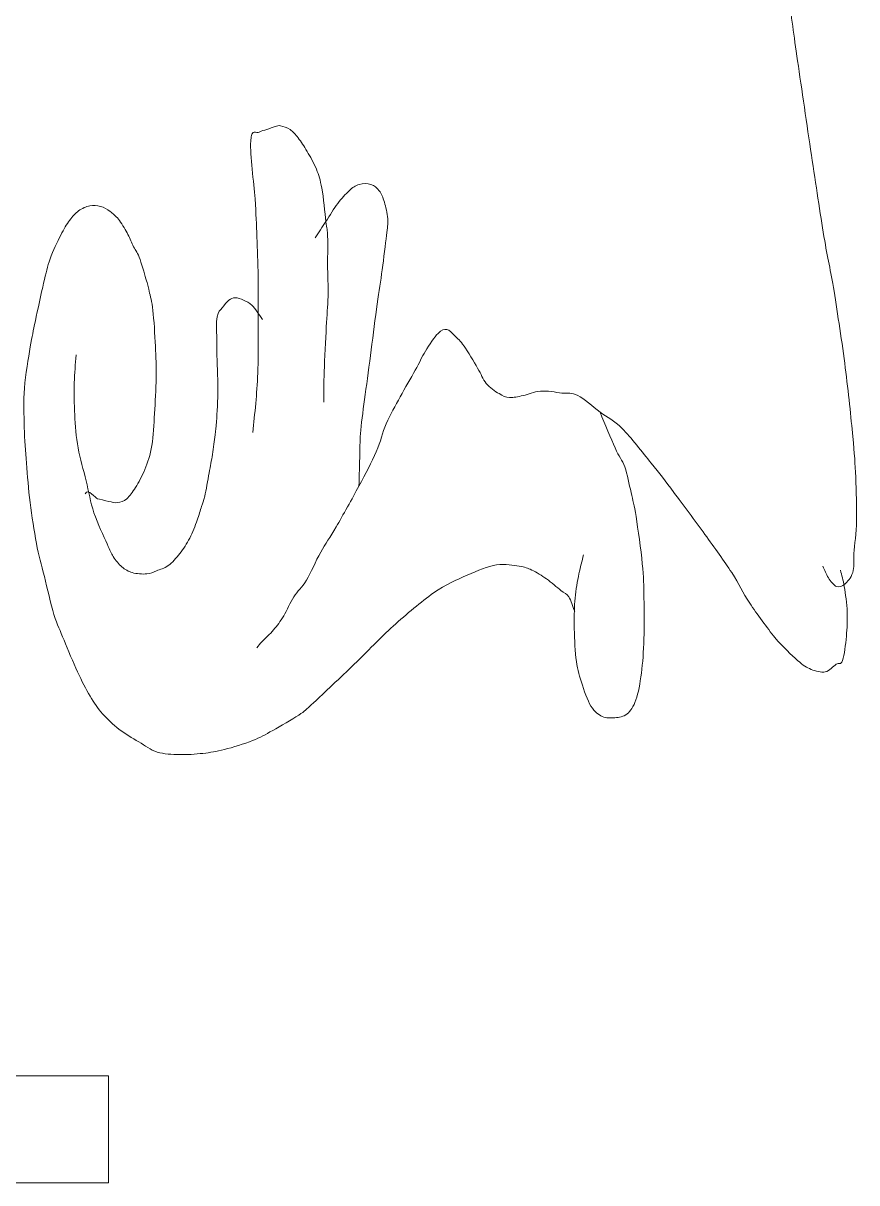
# Model space of a CAD drawing. Header units: millimetres. Extents: x -201 to 216, y -156 to 135.
# Drawn here: x 43.95 to 65.4, y -48.68 to -18.84 of the extents above; entities that cross this region are included whole.
import ezdxf

# ---------------------------------------------------------------- set-up
doc = ezdxf.new("R2010")
doc.units = ezdxf.units.MM
doc.header["$MEASUREMENT"] = 0
doc.layers.add('Camada 1', color=7, linetype='Continuous')

msp = doc.modelspace()

# ---------------------------------------------------------------- linework, layer by layer
at = {"layer": 'Camada 1', "color": 240, "lineweight": 9}
msp.add_lwpolyline([(41.504, -48.6843), (46.1448, -48.6843), (46.1448, -45.9343), (41.504, -45.9343), (41.504, -48.6843)], close=True, dxfattribs=at)
at = {"layer": 'Camada 1', "color": 250, "lineweight": 9}
for points, knots in [([(64.5299, -32.8166), (64.5767, -32.9149), (64.6103, -33.0234), (64.6701, -33.1114), (64.6701, -33.1114), (64.73, -33.1994), (64.8141, -33.3128), (64.8861, -33.3407), (64.8861, -33.3407), (64.958, -33.3686), (65.022, -33.336), (65.0914, -33.2752), (65.0914, -33.2752), (65.1609, -33.2144), (65.2527, -33.1265), (65.2969, -32.9804), (65.2969, -32.9804), (65.3412, -32.8343), (65.3134, -32.7129), (65.3297, -32.4891), (65.3297, -32.4891), (65.3461, -32.2653), (65.3877, -31.9683), (65.3952, -31.6375), (65.3952, -31.6375), (65.4027, -31.3066), (65.3904, -30.8851), (65.3744, -30.5238), (65.3744, -30.5238), (65.3585, -30.1625), (65.3443, -29.9456), (65.2996, -29.4757), (65.2996, -29.4757), (65.2549, -29.0057), (65.1871, -28.3301), (65.1064, -27.7069), (65.1064, -27.7069), (65.0258, -27.0838), (64.9076, -26.3045), (64.8162, -25.7417), (64.8162, -25.7417), (64.7247, -25.1789), (64.6547, -24.9176), (64.5579, -24.3332), (64.5579, -24.3332), (64.4611, -23.7489), (64.3482, -22.9902), (64.2353, -22.237), (64.2353, -22.237), (64.1224, -21.4837), (63.9809, -20.5119), (63.8806, -19.8131), (63.8806, -19.8131), (63.7803, -19.1144), (63.7232, -18.7164), (63.6334, -18.0444), (63.6334, -18.0444), (63.5436, -17.3725), (63.4135, -16.4485), (63.3416, -15.7812), (63.3416, -15.7812), (63.2697, -15.114), (63.2493, -14.629), (63.2028, -14.0495), (63.2028, -14.0495), (63.1564, -13.4699), (63.0896, -12.8031), (63.0629, -12.3041), (63.0629, -12.3041), (63.0362, -11.8051), (63.049, -11.553), (63.0432, -11.0678), (63.0432, -11.0678), (63.0374, -10.5827), (63.0242, -9.8973), (63.0282, -9.393), (63.0282, -9.393), (63.0321, -8.8887), (63.0578, -8.446), (63.0672, -8.0464), (63.0672, -8.0464), (63.0765, -7.6469), (63.0867, -7.3086), (63.0843, -6.9956), (63.0843, -6.9956), (63.0818, -6.6826), (63.072, -6.4789), (63.0523, -6.1745), (63.0523, -6.1745), (63.0326, -5.87), (63.0025, -5.4544), (62.9662, -5.1728), (62.9662, -5.1728), (62.9299, -4.8913), (62.8891, -4.7891), (62.8365, -4.4996), (62.8365, -4.4996), (62.7838, -4.2101), (62.6958, -3.734), (62.6503, -3.436), (62.6503, -3.436), (62.6049, -3.138), (62.5877, -2.9394), (62.5644, -2.7154), (62.5644, -2.7154), (62.5412, -2.4914), (62.5143, -2.3158), (62.5109, -2.093), (62.5109, -2.093), (62.5074, -1.8703), (62.5127, -1.6864), (62.5438, -1.4052), (62.5438, -1.4052), (62.5749, -1.124), (62.6433, -0.7179), (62.6958, -0.4226), (62.6958, -0.4226), (62.7484, -0.1273), (62.7934, 0.0361), (62.8585, 0.3635), (62.8585, 0.3635), (62.9236, 0.691), (63.0104, 1.166), (63.0863, 1.5427), (63.0863, 1.5427), (63.1622, 1.9194), (63.236, 2.3112), (63.314, 2.6236), (63.314, 2.6236), (63.392, 2.9359), (63.4635, 3.0538), (63.5523, 3.4097), (63.5523, 3.4097), (63.6411, 3.7656), (63.7384, 4.2339), (63.8451, 4.7526), (63.8451, 4.7526), (63.9517, 5.2713), (64.0981, 6.0246), (64.1922, 6.5213), (64.1922, 6.5213), (64.2862, 7.0181), (64.3332, 7.3454), (64.4092, 7.7333), (64.4092, 7.7333), (64.4851, 8.1211), (64.5842, 8.4965), (64.6477, 8.8469), (64.6477, 8.8469), (64.7112, 9.1974), (64.7382, 9.534), (64.7889, 9.8295), (64.7889, 9.8295), (64.8397, 10.1251), (64.9045, 10.3531), (64.9516, 10.6156), (64.9516, 10.6156), (64.9987, 10.8782), (65.0348, 11.1229), (65.071, 11.4017), (65.071, 11.4017), (65.1073, 11.6805), (65.1436, 12.0677), (65.169, 12.2861), (65.169, 12.2861), (65.1943, 12.5045), (65.2052, 12.57), (65.2233, 12.7119)], [0, 0, 0, 0, 0.0232558, 0.0232558, 0.0232558, 0.0232558, 0.0465116, 0.0465116, 0.0465116, 0.0465116, 0.0697674, 0.0697674, 0.0697674, 0.0697674, 0.0930233, 0.0930233, 0.0930233, 0.0930233, 0.1162791, 0.1162791, 0.1162791, 0.1162791, 0.1395349, 0.1395349, 0.1395349, 0.1395349, 0.1627907, 0.1627907, 0.1627907, 0.1627907, 0.1860465, 0.1860465, 0.1860465, 0.1860465, 0.2093023, 0.2093023, 0.2093023, 0.2093023, 0.2325581, 0.2325581, 0.2325581, 0.2325581, 0.255814, 0.255814, 0.255814, 0.255814, 0.2790698, 0.2790698, 0.2790698, 0.2790698, 0.3023256, 0.3023256, 0.3023256, 0.3023256, 0.3255814, 0.3255814, 0.3255814, 0.3255814, 0.3488372, 0.3488372, 0.3488372, 0.3488372, 0.372093, 0.372093, 0.372093, 0.372093, 0.3953488, 0.3953488, 0.3953488, 0.3953488, 0.4186047, 0.4186047, 0.4186047, 0.4186047, 0.4418605, 0.4418605, 0.4418605, 0.4418605, 0.4651163, 0.4651163, 0.4651163, 0.4651163, 0.4883721, 0.4883721, 0.4883721, 0.4883721, 0.5116279, 0.5116279, 0.5116279, 0.5116279, 0.5348837, 0.5348837, 0.5348837, 0.5348837, 0.5581395, 0.5581395, 0.5581395, 0.5581395, 0.5813953, 0.5813953, 0.5813953, 0.5813953, 0.6046512, 0.6046512, 0.6046512, 0.6046512, 0.627907, 0.627907, 0.627907, 0.627907, 0.6511628, 0.6511628, 0.6511628, 0.6511628, 0.6744186, 0.6744186, 0.6744186, 0.6744186, 0.6976744, 0.6976744, 0.6976744, 0.6976744, 0.7209302, 0.7209302, 0.7209302, 0.7209302, 0.744186, 0.744186, 0.744186, 0.744186, 0.7674419, 0.7674419, 0.7674419, 0.7674419, 0.7906977, 0.7906977, 0.7906977, 0.7906977, 0.8139535, 0.8139535, 0.8139535, 0.8139535, 0.8372093, 0.8372093, 0.8372093, 0.8372093, 0.8604651, 0.8604651, 0.8604651, 0.8604651, 0.8837209, 0.8837209, 0.8837209, 0.8837209, 0.9069767, 0.9069767, 0.9069767, 0.9069767, 0.9302326, 0.9302326, 0.9302326, 0.9302326, 0.9534884, 0.9534884, 0.9534884, 0.9534884, 1, 1, 1, 1]), ([(51.6857, -28.5915), (51.6895, -28.3295), (51.686, -28.1279), (51.6971, -27.8054), (51.6971, -27.8054), (51.7081, -27.4829), (51.7355, -26.9811), (51.752, -26.659), (51.752, -26.659), (51.7684, -26.3369), (51.7902, -26.1418), (51.7958, -25.8729), (51.7958, -25.8729), (51.8014, -25.604), (51.7872, -25.3106), (51.7856, -25.054), (51.7856, -25.054), (51.784, -24.7975), (51.7933, -24.5213), (51.7861, -24.3334), (51.7861, -24.3334), (51.779, -24.1456), (51.7683, -24.1478), (51.7432, -23.9404), (51.7432, -23.9404), (51.7182, -23.7329), (51.6777, -23.3158), (51.6358, -23.0888), (51.6358, -23.0888), (51.5939, -22.8617), (51.5592, -22.7572), (51.4957, -22.5975), (51.4957, -22.5975), (51.4322, -22.4377), (51.336, -22.2727), (51.2583, -22.1389), (51.2583, -22.1389), (51.1807, -22.0051), (51.1034, -21.8881), (51.03, -21.7949), (51.03, -21.7949), (50.9566, -21.7017), (50.895, -21.6333), (50.8189, -21.581), (50.8189, -21.581), (50.7428, -21.5288), (50.6396, -21.496), (50.5753, -21.4824), (50.5753, -21.4824), (50.5109, -21.4687), (50.494, -21.4824), (50.4344, -21.4987), (50.4344, -21.4987), (50.3748, -21.5151), (50.2863, -21.5564), (50.2176, -21.581), (50.2176, -21.581), (50.149, -21.6056), (50.0917, -21.5973), (50.0226, -21.6468), (50.0226, -21.6468), (49.9535, -21.6963), (49.8279, -21.5139), (49.8058, -21.8772), (49.8058, -21.8772), (49.7837, -22.2404), (49.8916, -22.9463), (49.9184, -23.3577), (49.9184, -23.3577), (49.9452, -23.7692), (49.9531, -24.0075), (49.9664, -24.3448), (49.9664, -24.3448), (49.9797, -24.682), (49.993, -24.9694), (49.9981, -25.3811), (49.9981, -25.3811), (50.0032, -25.7928), (49.9984, -26.4028), (49.9971, -26.8123), (49.9971, -26.8123), (49.9957, -27.2219), (50.0002, -27.5351), (49.9898, -27.8382), (49.9898, -27.8382), (49.9795, -28.1412), (49.957, -28.3675), (49.9352, -28.6243), (49.9352, -28.6243), (49.9134, -28.881), (49.8844, -29.1265), (49.859, -29.3776)], [0, 0, 0, 0, 0.0416667, 0.0416667, 0.0416667, 0.0416667, 0.0833333, 0.0833333, 0.0833333, 0.0833333, 0.125, 0.125, 0.125, 0.125, 0.1666667, 0.1666667, 0.1666667, 0.1666667, 0.2083333, 0.2083333, 0.2083333, 0.2083333, 0.25, 0.25, 0.25, 0.25, 0.2916667, 0.2916667, 0.2916667, 0.2916667, 0.3333333, 0.3333333, 0.3333333, 0.3333333, 0.375, 0.375, 0.375, 0.375, 0.4166667, 0.4166667, 0.4166667, 0.4166667, 0.4583333, 0.4583333, 0.4583333, 0.4583333, 0.5, 0.5, 0.5, 0.5, 0.5416667, 0.5416667, 0.5416667, 0.5416667, 0.5833333, 0.5833333, 0.5833333, 0.5833333, 0.625, 0.625, 0.625, 0.625, 0.6666667, 0.6666667, 0.6666667, 0.6666667, 0.7083333, 0.7083333, 0.7083333, 0.7083333, 0.75, 0.75, 0.75, 0.75, 0.7916667, 0.7916667, 0.7916667, 0.7916667, 0.8333333, 0.8333333, 0.8333333, 0.8333333, 0.875, 0.875, 0.875, 0.875, 0.9166667, 0.9166667, 0.9166667, 0.9166667, 1, 1, 1, 1]), ([(51.462, -24.3662), (51.5557, -24.2243), (51.6459, -24.0878), (51.7432, -23.9404), (51.7432, -23.9404), (51.8406, -23.793), (51.9468, -23.6129), (52.0461, -23.4818), (52.0461, -23.4818), (52.1454, -23.3507), (52.246, -23.2364), (52.3381, -23.1543), (52.3381, -23.1543), (52.4302, -23.0722), (52.5034, -23.0179), (52.5975, -22.9905), (52.5975, -22.9905), (52.6917, -22.9631), (52.8131, -22.963), (52.9001, -22.9905), (52.9001, -22.9905), (52.9871, -23.018), (53.0574, -23.0764), (53.1161, -23.1543), (53.1161, -23.1543), (53.1748, -23.2322), (53.2089, -23.3268), (53.2455, -23.4491), (53.2455, -23.4491), (53.2821, -23.5713), (53.322, -23.7215), (53.3316, -23.8749), (53.3316, -23.8749), (53.3412, -24.0282), (53.3225, -24.082), (53.2989, -24.3007), (53.2989, -24.3007), (53.2753, -24.5193), (53.23, -24.8903), (53.1902, -25.1851), (53.1902, -25.1851), (53.1503, -25.4798), (53.1069, -25.7255), (53.0598, -26.0694), (53.0598, -26.0694), (53.0128, -26.4133), (52.9584, -26.861), (52.9077, -27.2486), (52.9077, -27.2486), (52.857, -27.6362), (52.8008, -28.0511), (52.7555, -28.395), (52.7555, -28.395), (52.7103, -28.7389), (52.6598, -29.0534), (52.636, -29.3121), (52.636, -29.3121), (52.6122, -29.5708), (52.6213, -29.6942), (52.6139, -29.9344), (52.6139, -29.9344), (52.6065, -30.1746), (52.5991, -30.4803), (52.5917, -30.7533)], [0, 0, 0, 0, 0.0588235, 0.0588235, 0.0588235, 0.0588235, 0.1176471, 0.1176471, 0.1176471, 0.1176471, 0.1764706, 0.1764706, 0.1764706, 0.1764706, 0.2352941, 0.2352941, 0.2352941, 0.2352941, 0.2941176, 0.2941176, 0.2941176, 0.2941176, 0.3529412, 0.3529412, 0.3529412, 0.3529412, 0.4117647, 0.4117647, 0.4117647, 0.4117647, 0.4705882, 0.4705882, 0.4705882, 0.4705882, 0.5294118, 0.5294118, 0.5294118, 0.5294118, 0.5882353, 0.5882353, 0.5882353, 0.5882353, 0.6470588, 0.6470588, 0.6470588, 0.6470588, 0.7058824, 0.7058824, 0.7058824, 0.7058824, 0.7647059, 0.7647059, 0.7647059, 0.7647059, 0.8235294, 0.8235294, 0.8235294, 0.8235294, 0.8823529, 0.8823529, 0.8823529, 0.8823529, 1, 1, 1, 1]), ([(45.5466, -30.9498), (45.6149, -30.7957), (45.8112, -31.0699), (45.8598, -31.0808), (45.8598, -31.0808), (45.9085, -31.0918), (46.0651, -31.13), (46.1515, -31.1463), (46.1515, -31.1463), (46.238, -31.1627), (46.3006, -31.19), (46.3784, -31.1791), (46.3784, -31.1791), (46.4562, -31.1682), (46.538, -31.1469), (46.6162, -31.0808), (46.6162, -31.0808), (46.6944, -31.0147), (46.7656, -30.912), (46.8433, -30.786), (46.8433, -30.786), (46.9211, -30.6601), (47.0104, -30.5093), (47.0814, -30.3275), (47.0814, -30.3275), (47.1524, -30.1457), (47.2227, -29.9529), (47.2655, -29.7052), (47.2655, -29.7052), (47.3084, -29.4575), (47.3128, -29.1759), (47.331, -28.8863), (47.331, -28.8863), (47.3492, -28.5967), (47.3711, -28.2603), (47.3749, -27.9692), (47.3749, -27.9692), (47.3787, -27.6781), (47.3681, -27.4402), (47.3539, -27.1503), (47.3539, -27.1503), (47.3397, -26.8604), (47.3166, -26.4718), (47.2898, -26.2332), (47.2898, -26.2332), (47.2629, -25.9946), (47.2245, -25.8698), (47.1946, -25.7342), (47.1946, -25.7342), (47.1648, -25.5986), (47.1537, -25.5669), (47.1109, -25.4216), (47.1109, -25.4216), (47.0681, -25.2762), (46.9948, -25.0073), (46.938, -24.8623), (46.938, -24.8623), (46.8812, -24.7172), (46.8253, -24.6622), (46.773, -24.5579), (46.773, -24.5579), (46.7207, -24.4537), (46.6862, -24.3496), (46.6243, -24.2371), (46.6243, -24.2371), (46.5624, -24.1246), (46.4758, -23.9763), (46.4024, -23.8841), (46.4024, -23.8841), (46.329, -23.792), (46.2627, -23.7416), (46.1859, -23.6867), (46.1859, -23.6867), (46.1091, -23.6319), (46.0292, -23.5798), (45.9423, -23.5551), (45.9423, -23.5551), (45.8554, -23.5305), (45.7602, -23.5195), (45.666, -23.5387), (45.666, -23.5387), (45.5718, -23.5579), (45.4659, -23.607), (45.3788, -23.6703), (45.3788, -23.6703), (45.2917, -23.7335), (45.2228, -23.8125), (45.1457, -23.917), (45.1457, -23.917), (45.0686, -24.0215), (45.0013, -24.1305), (44.9179, -24.2953), (44.9179, -24.2953), (44.8346, -24.4602), (44.7204, -24.6969), (44.6466, -24.904), (44.6466, -24.904), (44.5728, -25.1112), (44.5417, -25.2629), (44.4782, -25.5292), (44.4782, -25.5292), (44.4148, -25.7954), (44.3233, -26.2255), (44.2662, -26.4997), (44.2662, -26.4997), (44.2091, -26.7739), (44.1832, -26.8852), (44.1357, -27.1742), (44.1357, -27.1742), (44.0883, -27.4632), (44.0082, -27.8784), (43.9819, -28.2312), (43.9819, -28.2312), (43.9556, -28.584), (43.9723, -28.9233), (43.9811, -29.2466), (43.9811, -29.2466), (43.9899, -29.5698), (44.0095, -29.8412), (44.0345, -30.1637), (44.0345, -30.1637), (44.0595, -30.4862), (44.0878, -30.8342), (44.1309, -31.1791), (44.1309, -31.1791), (44.174, -31.524), (44.231, -31.9092), (44.2922, -32.2272), (44.2922, -32.2272), (44.3535, -32.5453), (44.4215, -32.7731), (44.4969, -33.0789), (44.4969, -33.0789), (44.5723, -33.3846), (44.6597, -33.787), (44.7447, -34.0615), (44.7447, -34.0615), (44.8296, -34.336), (44.9028, -34.4709), (45.0035, -34.7166), (45.0035, -34.7166), (45.1042, -34.9622), (45.237, -35.295), (45.3486, -35.5354), (45.3486, -35.5354), (45.4602, -35.7758), (45.5642, -35.9773), (45.6723, -36.1578), (45.6723, -36.1578), (45.7804, -36.3382), (45.8717, -36.4741), (45.9961, -36.6163), (45.9961, -36.6163), (46.1206, -36.7586), (46.2623, -36.8892), (46.4172, -37.0094), (46.4172, -37.0094), (46.5722, -37.1296), (46.761, -37.2387), (46.9248, -37.3369), (46.9248, -37.3369), (47.0886, -37.4352), (47.225, -37.5443), (47.4001, -37.599), (47.4001, -37.599), (47.5751, -37.6536), (47.7763, -37.659), (47.9727, -37.6645), (47.9727, -37.6645), (48.169, -37.6699), (48.3851, -37.6535), (48.5778, -37.6317), (48.5778, -37.6317), (48.7705, -37.6099), (48.9164, -37.588), (49.1289, -37.5334), (49.1289, -37.5334), (49.3415, -37.4789), (49.6459, -37.386), (49.8531, -37.3042), (49.8531, -37.3042), (50.0603, -37.2223), (50.1737, -37.1513), (50.3719, -37.0421), (50.3719, -37.0421), (50.5701, -36.9329), (50.8654, -36.7692), (51.0421, -36.6491), (51.0421, -36.6491), (51.2188, -36.529), (51.1935, -36.5399), (51.4314, -36.3215), (51.4314, -36.3215), (51.6692, -36.1032), (52.1288, -35.6664), (52.4694, -35.3389), (52.4694, -35.3389), (52.81, -35.0114), (53.1343, -34.662), (53.475, -34.3563), (53.475, -34.3563), (53.8157, -34.0506), (54.1955, -33.7232), (54.5129, -33.5047), (54.5129, -33.5047), (54.8304, -33.2861), (55.1074, -33.1662), (55.3777, -33.0461), (55.3777, -33.0461), (55.648, -32.926), (55.9105, -32.8223), (56.1343, -32.7841), (56.1343, -32.7841), (56.358, -32.7459), (56.5664, -32.795), (56.7177, -32.8168), (56.7177, -32.8168), (56.8691, -32.8387), (56.9246, -32.8605), (57.0418, -32.9151), (57.0418, -32.9151), (57.1589, -32.9697), (57.2956, -33.057), (57.4198, -33.1444), (57.4198, -33.1444), (57.544, -33.2317), (57.6916, -33.3627), (57.787, -33.4392), (57.787, -33.4392), (57.8823, -33.5156), (57.9314, -33.5108), (57.9921, -33.6029), (57.9921, -33.6029), (58.0529, -33.695), (58.0928, -33.854), (58.1431, -33.9796)], [0, 0, 0, 0, 0.0166667, 0.0166667, 0.0166667, 0.0166667, 0.0333333, 0.0333333, 0.0333333, 0.0333333, 0.05, 0.05, 0.05, 0.05, 0.0666667, 0.0666667, 0.0666667, 0.0666667, 0.0833333, 0.0833333, 0.0833333, 0.0833333, 0.1, 0.1, 0.1, 0.1, 0.1166667, 0.1166667, 0.1166667, 0.1166667, 0.1333333, 0.1333333, 0.1333333, 0.1333333, 0.15, 0.15, 0.15, 0.15, 0.1666667, 0.1666667, 0.1666667, 0.1666667, 0.1833333, 0.1833333, 0.1833333, 0.1833333, 0.2, 0.2, 0.2, 0.2, 0.2166667, 0.2166667, 0.2166667, 0.2166667, 0.2333333, 0.2333333, 0.2333333, 0.2333333, 0.25, 0.25, 0.25, 0.25, 0.2666667, 0.2666667, 0.2666667, 0.2666667, 0.2833333, 0.2833333, 0.2833333, 0.2833333, 0.3, 0.3, 0.3, 0.3, 0.3166667, 0.3166667, 0.3166667, 0.3166667, 0.3333333, 0.3333333, 0.3333333, 0.3333333, 0.35, 0.35, 0.35, 0.35, 0.3666667, 0.3666667, 0.3666667, 0.3666667, 0.3833333, 0.3833333, 0.3833333, 0.3833333, 0.4, 0.4, 0.4, 0.4, 0.4166667, 0.4166667, 0.4166667, 0.4166667, 0.4333333, 0.4333333, 0.4333333, 0.4333333, 0.45, 0.45, 0.45, 0.45, 0.4666667, 0.4666667, 0.4666667, 0.4666667, 0.4833333, 0.4833333, 0.4833333, 0.4833333, 0.5, 0.5, 0.5, 0.5, 0.5166667, 0.5166667, 0.5166667, 0.5166667, 0.5333333, 0.5333333, 0.5333333, 0.5333333, 0.55, 0.55, 0.55, 0.55, 0.5666667, 0.5666667, 0.5666667, 0.5666667, 0.5833333, 0.5833333, 0.5833333, 0.5833333, 0.6, 0.6, 0.6, 0.6, 0.6166667, 0.6166667, 0.6166667, 0.6166667, 0.6333333, 0.6333333, 0.6333333, 0.6333333, 0.65, 0.65, 0.65, 0.65, 0.6666667, 0.6666667, 0.6666667, 0.6666667, 0.6833333, 0.6833333, 0.6833333, 0.6833333, 0.7, 0.7, 0.7, 0.7, 0.7166667, 0.7166667, 0.7166667, 0.7166667, 0.7333333, 0.7333333, 0.7333333, 0.7333333, 0.75, 0.75, 0.75, 0.75, 0.7666667, 0.7666667, 0.7666667, 0.7666667, 0.7833333, 0.7833333, 0.7833333, 0.7833333, 0.8, 0.8, 0.8, 0.8, 0.8166667, 0.8166667, 0.8166667, 0.8166667, 0.8333333, 0.8333333, 0.8333333, 0.8333333, 0.85, 0.85, 0.85, 0.85, 0.8666667, 0.8666667, 0.8666667, 0.8666667, 0.8833333, 0.8833333, 0.8833333, 0.8833333, 0.9, 0.9, 0.9, 0.9, 0.9166667, 0.9166667, 0.9166667, 0.9166667, 0.9333333, 0.9333333, 0.9333333, 0.9333333, 0.95, 0.95, 0.95, 0.95, 0.9666667, 0.9666667, 0.9666667, 0.9666667, 1, 1, 1, 1]), ([(50.1097, -26.4625), (50.0198, -26.3424), (49.9213, -26.1845), (49.8399, -26.1022), (49.8399, -26.1022), (49.7585, -26.0199), (49.696, -26.0039), (49.6239, -25.9712), (49.6239, -25.9712), (49.5518, -25.9384), (49.4713, -25.9057), (49.4078, -25.9057), (49.4078, -25.9057), (49.3444, -25.9057), (49.3019, -25.9273), (49.2457, -25.9712), (49.2457, -25.9712), (49.1895, -26.015), (49.1233, -26.0965), (49.0727, -26.1677), (49.0727, -26.1677), (49.022, -26.2388), (48.9694, -26.2486), (48.9428, -26.397), (48.9428, -26.397), (48.9162, -26.5453), (48.9318, -26.757), (48.9316, -26.9538), (48.9316, -26.9538), (48.9315, -27.1506), (48.9367, -27.3578), (48.9419, -27.5761), (48.9419, -27.5761), (48.9472, -27.7945), (48.9653, -28.0101), (48.963, -28.264), (48.963, -28.264), (48.9608, -28.5178), (48.94, -28.8943), (48.9282, -29.0901), (48.9282, -29.0901), (48.9164, -29.286), (48.9105, -29.2943), (48.8927, -29.4356), (48.8927, -29.4356), (48.875, -29.577), (48.8478, -29.7741), (48.8219, -29.9374), (48.8219, -29.9374), (48.7961, -30.1006), (48.7707, -30.2349), (48.7376, -30.4144), (48.7376, -30.4144), (48.7045, -30.594), (48.6562, -30.8702), (48.6234, -31.0149), (48.6234, -31.0149), (48.5906, -31.1597), (48.5745, -31.1753), (48.5419, -31.2781), (48.5419, -31.2781), (48.5094, -31.381), (48.4786, -31.4963), (48.4279, -31.6323), (48.4279, -31.6323), (48.3772, -31.7683), (48.3125, -31.9496), (48.238, -32.0929), (48.238, -32.0929), (48.1635, -32.2362), (48.0755, -32.3696), (47.9831, -32.4877), (47.9831, -32.4877), (47.8907, -32.6059), (47.7856, -32.7261), (47.6849, -32.8003), (47.6849, -32.8003), (47.5842, -32.8746), (47.4736, -32.8964), (47.3815, -32.9319), (47.3815, -32.9319), (47.2894, -32.9675), (47.2363, -33.0059), (47.1323, -33.0141), (47.1323, -33.0141), (47.0282, -33.0223), (46.8653, -33.0115), (46.7585, -32.9813), (46.7585, -32.9813), (46.6517, -32.9511), (46.5748, -32.902), (46.4932, -32.8332), (46.4932, -32.8332), (46.4116, -32.7644), (46.3357, -32.6692), (46.2713, -32.57), (46.2713, -32.57), (46.2069, -32.4708), (46.1921, -32.4291), (46.1091, -32.241), (46.1091, -32.241), (46.026, -32.0528), (45.8636, -31.7141), (45.7731, -31.4411), (45.7731, -31.4411), (45.6827, -31.1682), (45.6393, -30.8948), (45.5711, -30.6164), (45.5711, -30.6164), (45.5028, -30.338), (45.4133, -30.0577), (45.3638, -29.7707), (45.3638, -29.7707), (45.3143, -29.4837), (45.2941, -29.1997), (45.278, -28.9191), (45.278, -28.9191), (45.2619, -28.6384), (45.2622, -28.3581), (45.2678, -28.1002), (45.2678, -28.1002), (45.2734, -27.8423), (45.297, -27.6198), (45.3116, -27.3796)], [0, 0, 0, 0, 0.03125, 0.03125, 0.03125, 0.03125, 0.0625, 0.0625, 0.0625, 0.0625, 0.09375, 0.09375, 0.09375, 0.09375, 0.125, 0.125, 0.125, 0.125, 0.15625, 0.15625, 0.15625, 0.15625, 0.1875, 0.1875, 0.1875, 0.1875, 0.21875, 0.21875, 0.21875, 0.21875, 0.25, 0.25, 0.25, 0.25, 0.28125, 0.28125, 0.28125, 0.28125, 0.3125, 0.3125, 0.3125, 0.3125, 0.34375, 0.34375, 0.34375, 0.34375, 0.375, 0.375, 0.375, 0.375, 0.40625, 0.40625, 0.40625, 0.40625, 0.4375, 0.4375, 0.4375, 0.4375, 0.46875, 0.46875, 0.46875, 0.46875, 0.5, 0.5, 0.5, 0.5, 0.53125, 0.53125, 0.53125, 0.53125, 0.5625, 0.5625, 0.5625, 0.5625, 0.59375, 0.59375, 0.59375, 0.59375, 0.625, 0.625, 0.625, 0.625, 0.65625, 0.65625, 0.65625, 0.65625, 0.6875, 0.6875, 0.6875, 0.6875, 0.71875, 0.71875, 0.71875, 0.71875, 0.75, 0.75, 0.75, 0.75, 0.78125, 0.78125, 0.78125, 0.78125, 0.8125, 0.8125, 0.8125, 0.8125, 0.84375, 0.84375, 0.84375, 0.84375, 0.875, 0.875, 0.875, 0.875, 0.90625, 0.90625, 0.90625, 0.90625, 0.9375, 0.9375, 0.9375, 0.9375, 1, 1, 1, 1]), ([(58.7956, -28.8493), (58.6046, -28.7073), (58.3848, -28.5033), (58.2202, -28.4212), (58.2202, -28.4212), (58.0557, -28.3391), (57.9725, -28.3772), (57.8125, -28.3586), (57.8125, -28.3586), (57.6524, -28.34), (57.4263, -28.2984), (57.26, -28.3093), (57.26, -28.3093), (57.0936, -28.3202), (56.9475, -28.397), (56.8156, -28.4244), (56.8156, -28.4244), (56.6838, -28.4518), (56.5722, -28.482), (56.469, -28.4739), (56.469, -28.4739), (56.3657, -28.4657), (56.2985, -28.4355), (56.1981, -28.3751), (56.1981, -28.3751), (56.0978, -28.3147), (55.9607, -28.2226), (55.8679, -28.1119), (55.8679, -28.1119), (55.7752, -28.0013), (55.7415, -27.8773), (55.6462, -27.7171), (55.6462, -27.7171), (55.5508, -27.5568), (55.3939, -27.2888), (55.2957, -27.1503), (55.2957, -27.1503), (55.1975, -27.0119), (55.132, -26.9593), (55.0582, -26.8883), (55.0582, -26.8883), (54.9843, -26.8173), (54.9265, -26.7355), (54.853, -26.7245), (54.853, -26.7245), (54.7796, -26.7135), (54.7189, -26.7291), (54.626, -26.8228), (54.626, -26.8228), (54.5332, -26.9165), (54.399, -27.1227), (54.3015, -27.2813), (54.3015, -27.2813), (54.204, -27.4399), (54.15, -27.5761), (54.0419, -27.7726), (54.0419, -27.7726), (53.9337, -27.9692), (53.7767, -28.2312), (53.6523, -28.4605), (53.6523, -28.4605), (53.5279, -28.6898), (53.3985, -28.9127), (53.2952, -29.1483), (53.2952, -29.1483), (53.1921, -29.3839), (53.1529, -29.6007), (53.0354, -29.8689), (53.0354, -29.8689), (52.9178, -30.1372), (52.763, -30.4312), (52.5917, -30.7533), (52.5917, -30.7533), (52.4204, -31.0754), (52.1716, -31.5175), (52.0074, -31.8014), (52.0074, -31.8014), (51.8433, -32.0853), (51.7353, -32.2271), (51.6071, -32.4565), (51.6071, -32.4565), (51.479, -32.6859), (51.355, -32.9855), (51.2392, -33.1771), (51.2392, -33.1771), (51.1235, -33.3687), (51.0124, -33.4497), (50.9147, -33.6029), (50.9147, -33.6029), (50.8171, -33.7562), (50.7418, -33.952), (50.6551, -34.0942), (50.6551, -34.0942), (50.5684, -34.2365), (50.4875, -34.3453), (50.3954, -34.4545), (50.3954, -34.4545), (50.3034, -34.5638), (50.1756, -34.6729), (50.1035, -34.7493), (50.1035, -34.7493), (50.0314, -34.8258), (50.0098, -34.8585), (49.9629, -34.9131)], [0, 0, 0, 0, 0.037037, 0.037037, 0.037037, 0.037037, 0.0740741, 0.0740741, 0.0740741, 0.0740741, 0.1111111, 0.1111111, 0.1111111, 0.1111111, 0.1481481, 0.1481481, 0.1481481, 0.1481481, 0.1851852, 0.1851852, 0.1851852, 0.1851852, 0.2222222, 0.2222222, 0.2222222, 0.2222222, 0.2592593, 0.2592593, 0.2592593, 0.2592593, 0.2962963, 0.2962963, 0.2962963, 0.2962963, 0.3333333, 0.3333333, 0.3333333, 0.3333333, 0.3703704, 0.3703704, 0.3703704, 0.3703704, 0.4074074, 0.4074074, 0.4074074, 0.4074074, 0.4444444, 0.4444444, 0.4444444, 0.4444444, 0.4814815, 0.4814815, 0.4814815, 0.4814815, 0.5185185, 0.5185185, 0.5185185, 0.5185185, 0.5555556, 0.5555556, 0.5555556, 0.5555556, 0.5925926, 0.5925926, 0.5925926, 0.5925926, 0.6296296, 0.6296296, 0.6296296, 0.6296296, 0.6666667, 0.6666667, 0.6666667, 0.6666667, 0.7037037, 0.7037037, 0.7037037, 0.7037037, 0.7407407, 0.7407407, 0.7407407, 0.7407407, 0.7777778, 0.7777778, 0.7777778, 0.7777778, 0.8148148, 0.8148148, 0.8148148, 0.8148148, 0.8518519, 0.8518519, 0.8518519, 0.8518519, 0.8888889, 0.8888889, 0.8888889, 0.8888889, 0.9259259, 0.9259259, 0.9259259, 0.9259259, 1, 1, 1, 1]), ([(58.3711, -32.522), (58.3314, -32.6858), (58.2882, -32.827), (58.2519, -33.0133), (58.2519, -33.0133), (58.2156, -33.1997), (58.1744, -33.414), (58.1542, -33.6357), (58.1542, -33.6357), (58.1339, -33.8574), (58.1286, -34.065), (58.1321, -34.3235), (58.1321, -34.3235), (58.1355, -34.582), (58.1434, -34.9232), (58.1746, -35.1751), (58.1746, -35.1751), (58.2058, -35.427), (58.2494, -35.5881), (58.3146, -35.7975), (58.3146, -35.7975), (58.3799, -36.0069), (58.4709, -36.2694), (58.5627, -36.4198), (58.5627, -36.4198), (58.6544, -36.5702), (58.7508, -36.6323), (58.8542, -36.6818), (58.8542, -36.6818), (58.9576, -36.7314), (59.0719, -36.7255), (59.1784, -36.7146), (59.1784, -36.7146), (59.2848, -36.7037), (59.4001, -36.6941), (59.4918, -36.6163), (59.4918, -36.6163), (59.5835, -36.5385), (59.6554, -36.4371), (59.719, -36.256), (59.719, -36.256), (59.7825, -36.075), (59.825, -35.8339), (59.8599, -35.5682), (59.8599, -35.5682), (59.8948, -35.3024), (59.9143, -35.0078), (59.9254, -34.6838), (59.9254, -34.6838), (59.9365, -34.3599), (59.9332, -33.9585), (59.9262, -33.6357), (59.9262, -33.6357), (59.9193, -33.3128), (59.9178, -33.103), (59.8837, -32.7513), (59.8837, -32.7513), (59.8495, -32.3996), (59.7711, -31.8462), (59.7225, -31.5394), (59.7225, -31.5394), (59.674, -31.2326), (59.6418, -31.1301), (59.5933, -30.9171), (59.5933, -30.9171), (59.5449, -30.7041), (59.501, -30.456), (59.4317, -30.262), (59.4317, -30.262), (59.3624, -30.068), (59.2897, -30.0063), (59.1836, -29.7707), (59.1836, -29.7707), (59.0775, -29.535), (58.9249, -29.1565), (58.7956, -28.8494)], [0, 0, 0, 0, 0.05, 0.05, 0.05, 0.05, 0.1, 0.1, 0.1, 0.1, 0.15, 0.15, 0.15, 0.15, 0.2, 0.2, 0.2, 0.2, 0.25, 0.25, 0.25, 0.25, 0.3, 0.3, 0.3, 0.3, 0.35, 0.35, 0.35, 0.35, 0.4, 0.4, 0.4, 0.4, 0.45, 0.45, 0.45, 0.45, 0.5, 0.5, 0.5, 0.5, 0.55, 0.55, 0.55, 0.55, 0.6, 0.6, 0.6, 0.6, 0.65, 0.65, 0.65, 0.65, 0.7, 0.7, 0.7, 0.7, 0.75, 0.75, 0.75, 0.75, 0.8, 0.8, 0.8, 0.8, 0.85, 0.85, 0.85, 0.85, 0.9, 0.9, 0.9, 0.9, 1, 1, 1, 1]), ([(64.9836, -32.9151), (65.0159, -33.057), (65.0516, -33.1592), (65.0805, -33.3409), (65.0805, -33.3409), (65.1094, -33.5226), (65.1466, -33.7778), (65.1556, -33.9959), (65.1556, -33.9959), (65.1647, -34.2141), (65.1538, -34.408), (65.1336, -34.6183), (65.1336, -34.6183), (65.1134, -34.8287), (65.0841, -35.1067), (65.0358, -35.2406), (65.0358, -35.2406), (64.9876, -35.3746), (64.9476, -35.2898), (64.8737, -35.3389), (64.8737, -35.3389), (64.7998, -35.3879), (64.7018, -35.5134), (64.5926, -35.5354), (64.5926, -35.5354), (64.4835, -35.5575), (64.3445, -35.5191), (64.2253, -35.4699), (64.2253, -35.4699), (64.1062, -35.4207), (64.0346, -35.3772), (63.8797, -35.2406), (63.8797, -35.2406), (63.7248, -35.1041), (63.5021, -34.8969), (63.2966, -34.6511), (63.2966, -34.6511), (63.0913, -34.4052), (62.8345, -34.0452), (62.649, -33.7667), (62.649, -33.7667), (62.4636, -33.4882), (62.3775, -33.2755), (62.185, -32.9806), (62.185, -32.9806), (61.9925, -32.6857), (61.7425, -32.3419), (61.4942, -31.998), (61.4942, -31.998), (61.246, -31.654), (60.9257, -31.2227), (60.6954, -30.9171), (60.6954, -30.9171), (60.4651, -30.6114), (60.334, -30.4375), (60.1125, -30.1637), (60.1125, -30.1637), (59.8911, -29.8899), (59.5865, -29.4935), (59.3666, -29.2741), (59.3666, -29.2741), (59.1466, -29.0546), (58.9867, -28.9915), (58.7956, -28.8493)], [0, 0, 0, 0, 0.0588235, 0.0588235, 0.0588235, 0.0588235, 0.1176471, 0.1176471, 0.1176471, 0.1176471, 0.1764706, 0.1764706, 0.1764706, 0.1764706, 0.2352941, 0.2352941, 0.2352941, 0.2352941, 0.2941176, 0.2941176, 0.2941176, 0.2941176, 0.3529412, 0.3529412, 0.3529412, 0.3529412, 0.4117647, 0.4117647, 0.4117647, 0.4117647, 0.4705882, 0.4705882, 0.4705882, 0.4705882, 0.5294118, 0.5294118, 0.5294118, 0.5294118, 0.5882353, 0.5882353, 0.5882353, 0.5882353, 0.6470588, 0.6470588, 0.6470588, 0.6470588, 0.7058824, 0.7058824, 0.7058824, 0.7058824, 0.7647059, 0.7647059, 0.7647059, 0.7647059, 0.8235294, 0.8235294, 0.8235294, 0.8235294, 0.8823529, 0.8823529, 0.8823529, 0.8823529, 1, 1, 1, 1])]:
    msp.add_open_spline(points, degree=3, knots=knots, dxfattribs=at)

doc.saveas('drawing.dxf')
